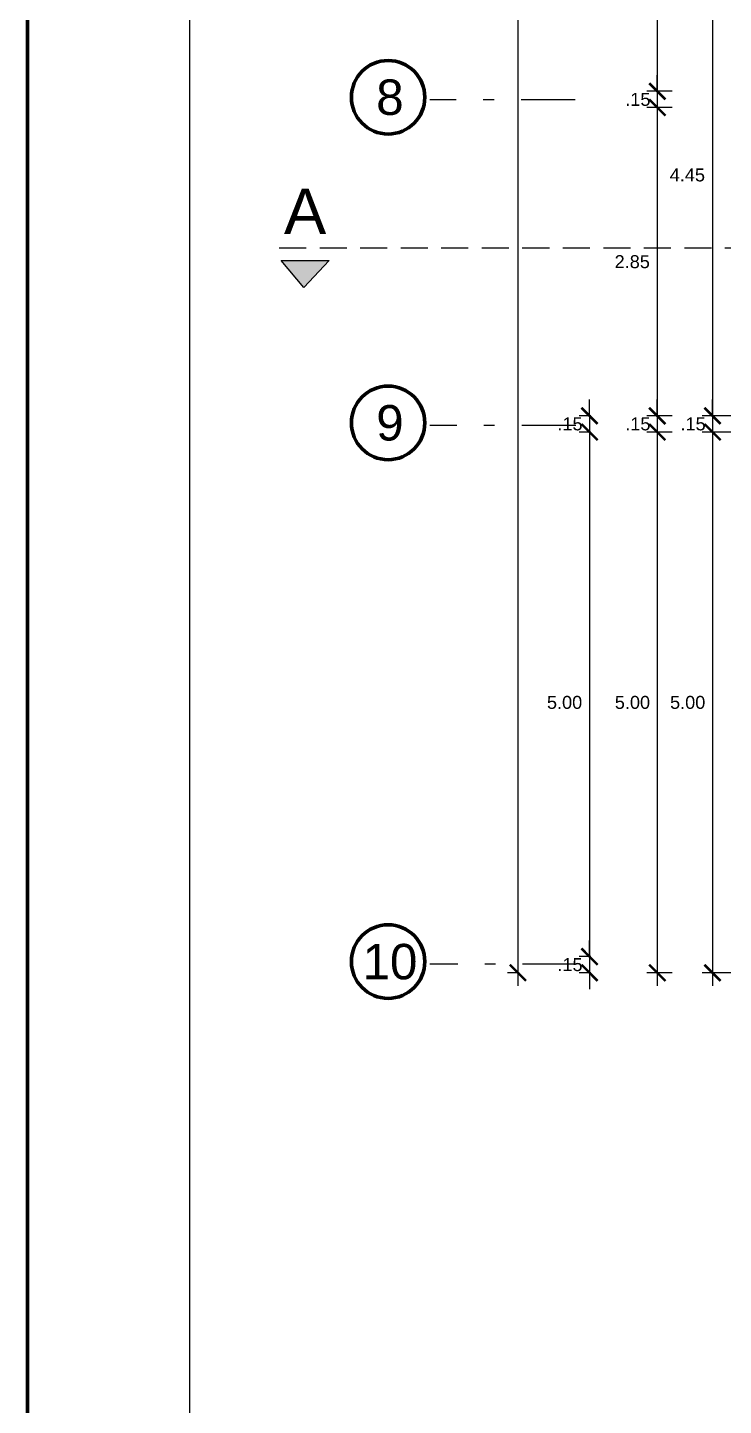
# Model space of a CAD drawing. Header units: millimetres. Extents: x 2204.1 to 2242.3, y 1175.1 to 1221.8.
# Drawn here: x 2204.07 to 2210.51, y 1185.49 to 1198.23 of the extents above; entities that cross this region are included whole.
import ezdxf
from ezdxf.enums import TextEntityAlignment as Align

# ---------------------------------------------------------------- set-up
doc = ezdxf.new("R2010")
doc.units = ezdxf.units.MM
doc.linetypes.add('DASHDOT', pattern=[1, 0.5, -0.25, 0, -0.25])
doc.linetypes.add('HIDDEN', pattern=[0.375, 0.25, -0.125])
for name, color, linetype in [('08', 5, 'Continuous'), ('CORTE', 8, 'Continuous'), ('MEMBRETE', 7, 'Continuous'), ('muros', 1, 'Continuous')]:
    doc.layers.add(name, color=color, linetype=linetype)
doc.styles.add('ROMAND', font='arial.ttf')
doc.styles.get("Standard").update_dxf_attribs({"font": 'arial.ttf'})
doc.dimstyles.new('ARVIM', dxfattribs={"dimscale": 0.12, "dimtxt": 1, "dimasz": 1.25, "dimexe": 0.8, "dimexo": 1, "dimtad": 2, "dimtih": 1, "dimtoh": 1, "dimzin": 4, "dimdsep": 46, "dimtxsty": 'ROMAND', "dimblk": 'ARCHTICK', "dimcen": 0, "dimdle": 1, "dimclrd": 1, "dimclre": 1, "dimclrt": 251, "dimadec": 0, "dimazin": 0, "dimtfac": 1, "dimtix": 1, "dimtmove": 0, "dimatfit": 3, "dimldrblk": 'ARCHTICK', "dimfxl": 1, "dimarcsym": 0})

# ---------------------------------------------------------------- blocks, each defined once
blk = doc.blocks.new('_ARCHTICK')
at = {"color": 0, "linetype": 'ByBlock', "const_width": 0.15}
blk.add_lwpolyline([(-0.5, -0.5), (0.5, 0.5)], dxfattribs=at)
blk = doc.blocks.new('*D26')
at = {"layer": 'DEFPOINTS', "color": 0, "transparency": 16777216}
for p in [(2208.737, 1214.488), (2208.605, 1189.488), (2208.737, 1189.488)]:
    blk.add_point(p, dxfattribs=at)
at = {"layer": 'muros', "color": 1, "lineweight": -2, "transparency": 16777216}
for p, q in [((2208.605, 1214.608), (2208.605, 1189.368)), ((2208.617, 1214.488), (2208.509, 1214.488)), ((2208.617, 1189.488), (2208.509, 1189.488))]:
    blk.add_line(p, q, dxfattribs=at)
at = {"layer": 'muros', "color": 1, "lineweight": -2, "transparency": 16777216, "xscale": 0.15, "yscale": 0.15, "zscale": 0.15}
for p, rotation in [((2208.605, 1214.488), 90), ((2208.605, 1189.488), 270)]:
    blk.add_blockref('_ARCHTICK', p, dxfattribs=dict(at, rotation=rotation))
at = {"layer": 'muros', "color": 251, "lineweight": 200, "transparency": 16777216, "insert": (2208.327, 1201.988), "char_height": 0.12, "attachment_point": 5, "style": 'ROMAND'}
blk.add_mtext('25.00', dxfattribs=at)
blk = doc.blocks.new('*D51')
at = {"layer": 'DEFPOINTS', "color": 0, "transparency": 16777216}
for p in [(2217.956, 1194.638), (2209.268, 1194.488), (2217.956, 1194.488)]:
    blk.add_point(p, dxfattribs=at)
at = {"layer": 'muros', "color": 1, "lineweight": -2, "transparency": 16777216}
for p, q in [((2209.268, 1194.638), (2209.268, 1194.788)), ((2209.28, 1194.638), (2209.172, 1194.638)), ((2209.268, 1194.638), (2209.268, 1194.488)), ((2209.28, 1194.488), (2209.172, 1194.488)), ((2209.268, 1194.488), (2209.268, 1194.338))]:
    blk.add_line(p, q, dxfattribs=at)
at = {"layer": 'muros', "color": 1, "lineweight": -2, "transparency": 16777216, "xscale": 0.15, "yscale": 0.15, "zscale": 0.15}
for p, rotation in [((2209.268, 1194.638), 270), ((2209.268, 1194.488), 90)]:
    blk.add_blockref('_ARCHTICK', p, dxfattribs=dict(at, rotation=rotation))
at = {"layer": 'muros', "color": 251, "lineweight": 200, "transparency": 16777216, "insert": (2209.087, 1194.563), "char_height": 0.12, "attachment_point": 5, "style": 'ROMAND'}
blk.add_mtext('.15', dxfattribs=at)
blk = doc.blocks.new('*D52')
at = {"layer": 'DEFPOINTS', "color": 0, "transparency": 16777216}
for p in [(2217.956, 1189.638), (2209.268, 1189.488), (2217.956, 1189.488)]:
    blk.add_point(p, dxfattribs=at)
at = {"layer": 'muros', "color": 1, "lineweight": -2, "transparency": 16777216}
for p, q in [((2209.268, 1189.638), (2209.268, 1189.788)), ((2209.28, 1189.638), (2209.172, 1189.638)), ((2209.268, 1189.638), (2209.268, 1189.488)), ((2209.28, 1189.488), (2209.172, 1189.488)), ((2209.268, 1189.488), (2209.268, 1189.338))]:
    blk.add_line(p, q, dxfattribs=at)
at = {"layer": 'muros', "color": 1, "lineweight": -2, "transparency": 16777216, "xscale": 0.15, "yscale": 0.15, "zscale": 0.15}
for p, rotation in [((2209.268, 1189.638), 270), ((2209.268, 1189.488), 90)]:
    blk.add_blockref('_ARCHTICK', p, dxfattribs=dict(at, rotation=rotation))
at = {"layer": 'muros', "color": 251, "lineweight": 200, "transparency": 16777216, "insert": (2209.087, 1189.563), "char_height": 0.12, "attachment_point": 5, "style": 'ROMAND'}
blk.add_mtext('.15', dxfattribs=at)
blk = doc.blocks.new('*D121')
at = {"layer": 'DEFPOINTS', "color": 0, "transparency": 16777216}
for p in [(2210.151, 1202.288), (2209.895, 1197.639), (2210.151, 1197.639)]:
    blk.add_point(p, dxfattribs=at)
at = {"layer": 'muros', "color": 1, "lineweight": -2, "transparency": 16777216}
for p, q in [((2209.895, 1202.408), (2209.895, 1197.519)), ((2210.031, 1202.288), (2209.799, 1202.288)), ((2210.031, 1197.639), (2209.799, 1197.639))]:
    blk.add_line(p, q, dxfattribs=at)
at = {"layer": 'muros', "color": 1, "lineweight": -2, "transparency": 16777216, "xscale": 0.15, "yscale": 0.15, "zscale": 0.15}
for p, rotation in [((2209.895, 1202.288), 90), ((2209.895, 1197.639), 270)]:
    blk.add_blockref('_ARCHTICK', p, dxfattribs=dict(at, rotation=rotation))
at = {"layer": 'muros', "color": 251, "lineweight": 200, "transparency": 16777216, "insert": (2209.662, 1199.963), "char_height": 0.12, "attachment_point": 5, "style": 'ROMAND'}
blk.add_mtext('4.65', dxfattribs=at)
blk = doc.blocks.new('*D122')
at = {"layer": 'DEFPOINTS', "color": 0, "transparency": 16777216}
for p in [(2210.46, 1197.639), (2209.895, 1197.489), (2210.46, 1197.489)]:
    blk.add_point(p, dxfattribs=at)
at = {"layer": 'muros', "color": 1, "lineweight": -2, "transparency": 16777216}
for p, q in [((2209.895, 1197.639), (2209.895, 1197.789)), ((2209.907, 1197.639), (2209.799, 1197.639)), ((2209.895, 1197.639), (2209.895, 1197.489)), ((2209.907, 1197.489), (2209.799, 1197.489)), ((2209.895, 1197.489), (2209.895, 1197.339))]:
    blk.add_line(p, q, dxfattribs=at)
at = {"layer": 'muros', "color": 1, "lineweight": -2, "transparency": 16777216, "xscale": 0.15, "yscale": 0.15, "zscale": 0.15}
for p, rotation in [((2209.895, 1197.639), 270), ((2209.895, 1197.489), 90)]:
    blk.add_blockref('_ARCHTICK', p, dxfattribs=dict(at, rotation=rotation))
at = {"layer": 'muros', "color": 251, "lineweight": 200, "transparency": 16777216, "insert": (2209.715, 1197.564), "char_height": 0.12, "attachment_point": 5, "style": 'ROMAND'}
blk.add_mtext('.15', dxfattribs=at)
blk = doc.blocks.new('*D123')
at = {"layer": 'DEFPOINTS', "color": 0, "transparency": 16777216}
for p in [(2210.151, 1197.489), (2209.895, 1194.637), (2210.151, 1194.637)]:
    blk.add_point(p, dxfattribs=at)
at = {"layer": 'muros', "color": 1, "lineweight": -2, "transparency": 16777216}
for p, q in [((2209.895, 1197.609), (2209.895, 1194.517)), ((2210.031, 1197.489), (2209.799, 1197.489)), ((2210.031, 1194.637), (2209.799, 1194.637))]:
    blk.add_line(p, q, dxfattribs=at)
at = {"layer": 'muros', "color": 1, "lineweight": -2, "transparency": 16777216, "xscale": 0.15, "yscale": 0.15, "zscale": 0.15}
for p, rotation in [((2209.895, 1197.489), 90), ((2209.895, 1194.637), 270)]:
    blk.add_blockref('_ARCHTICK', p, dxfattribs=dict(at, rotation=rotation))
at = {"layer": 'muros', "color": 251, "lineweight": 200, "transparency": 16777216, "insert": (2209.663, 1196.063), "char_height": 0.12, "attachment_point": 5, "style": 'ROMAND'}
blk.add_mtext('2.85', dxfattribs=at)
blk = doc.blocks.new('*D124')
at = {"layer": 'DEFPOINTS', "color": 0, "transparency": 16777216}
for p in [(2210.46, 1194.638), (2209.895, 1194.488), (2210.46, 1194.488)]:
    blk.add_point(p, dxfattribs=at)
at = {"layer": 'muros', "color": 1, "lineweight": -2, "transparency": 16777216}
for p, q in [((2209.895, 1194.638), (2209.895, 1194.788)), ((2209.907, 1194.638), (2209.799, 1194.638)), ((2209.895, 1194.638), (2209.895, 1194.488)), ((2209.907, 1194.488), (2209.799, 1194.488)), ((2209.895, 1194.488), (2209.895, 1194.338))]:
    blk.add_line(p, q, dxfattribs=at)
at = {"layer": 'muros', "color": 1, "lineweight": -2, "transparency": 16777216, "xscale": 0.15, "yscale": 0.15, "zscale": 0.15}
for p, rotation in [((2209.895, 1194.638), 270), ((2209.895, 1194.488), 90)]:
    blk.add_blockref('_ARCHTICK', p, dxfattribs=dict(at, rotation=rotation))
at = {"layer": 'muros', "color": 251, "lineweight": 200, "transparency": 16777216, "insert": (2209.715, 1194.563), "char_height": 0.12, "attachment_point": 5, "style": 'ROMAND'}
blk.add_mtext('.15', dxfattribs=at)
blk = doc.blocks.new('*D125')
at = {"layer": 'DEFPOINTS', "color": 0, "transparency": 16777216}
for p in [(2210.151, 1194.488), (2209.895, 1189.488), (2210.151, 1189.488)]:
    blk.add_point(p, dxfattribs=at)
at = {"layer": 'muros', "color": 1, "lineweight": -2, "transparency": 16777216}
for p, q in [((2209.895, 1194.608), (2209.895, 1189.368)), ((2210.031, 1194.488), (2209.799, 1194.488)), ((2210.031, 1189.488), (2209.799, 1189.488))]:
    blk.add_line(p, q, dxfattribs=at)
at = {"layer": 'muros', "color": 1, "lineweight": -2, "transparency": 16777216, "xscale": 0.15, "yscale": 0.15, "zscale": 0.15}
for p, rotation in [((2209.895, 1194.488), 90), ((2209.895, 1189.488), 270)]:
    blk.add_blockref('_ARCHTICK', p, dxfattribs=dict(at, rotation=rotation))
at = {"layer": 'muros', "color": 251, "lineweight": 200, "transparency": 16777216, "insert": (2209.665, 1191.988), "char_height": 0.12, "attachment_point": 5, "style": 'ROMAND'}
blk.add_mtext('5.00', dxfattribs=at)
blk = doc.blocks.new('*D137')
at = {"layer": 'DEFPOINTS', "color": 0, "transparency": 16777216}
for p in [(2210.31, 1194.488), (2209.268, 1189.488), (2210.31, 1189.488)]:
    blk.add_point(p, dxfattribs=at)
at = {"layer": 'muros', "color": 1, "lineweight": -2, "transparency": 16777216}
for p, q in [((2209.268, 1194.608), (2209.268, 1189.368)), ((2209.28, 1194.488), (2209.172, 1194.488)), ((2209.28, 1189.488), (2209.172, 1189.488))]:
    blk.add_line(p, q, dxfattribs=at)
at = {"layer": 'muros', "color": 1, "lineweight": -2, "transparency": 16777216, "xscale": 0.15, "yscale": 0.15, "zscale": 0.15}
for p, rotation in [((2209.268, 1194.488), 90), ((2209.268, 1189.488), 270)]:
    blk.add_blockref('_ARCHTICK', p, dxfattribs=dict(at, rotation=rotation))
at = {"layer": 'muros', "color": 251, "lineweight": 200, "transparency": 16777216, "insert": (2209.037, 1191.988), "char_height": 0.12, "attachment_point": 5, "style": 'ROMAND'}
blk.add_mtext('5.00', dxfattribs=at)
blk = doc.blocks.new('*D171')
at = {"layer": 'DEFPOINTS', "color": 0, "transparency": 16777216}
for p in [(2210.725, 1199.091), (2210.406, 1194.638), (2210.725, 1194.638)]:
    blk.add_point(p, dxfattribs=at)
at = {"layer": 'muros', "color": 1, "lineweight": -2, "transparency": 16777216}
for p, q in [((2210.406, 1199.211), (2210.406, 1194.518)), ((2210.605, 1199.091), (2210.31, 1199.091)), ((2210.605, 1194.638), (2210.31, 1194.638))]:
    blk.add_line(p, q, dxfattribs=at)
at = {"layer": 'muros', "color": 1, "lineweight": -2, "transparency": 16777216, "xscale": 0.15, "yscale": 0.15, "zscale": 0.15}
for p, rotation in [((2210.406, 1199.091), 90), ((2210.406, 1194.638), 270)]:
    blk.add_blockref('_ARCHTICK', p, dxfattribs=dict(at, rotation=rotation))
at = {"layer": 'muros', "color": 251, "lineweight": 200, "transparency": 16777216, "insert": (2210.173, 1196.865), "char_height": 0.12, "attachment_point": 5, "style": 'ROMAND'}
blk.add_mtext('4.45', dxfattribs=at)
blk = doc.blocks.new('*D172')
at = {"layer": 'DEFPOINTS', "color": 0, "transparency": 16777216}
for p in [(2210.845, 1194.638), (2210.406, 1194.488), (2210.845, 1194.488)]:
    blk.add_point(p, dxfattribs=at)
at = {"layer": 'muros', "color": 1, "lineweight": -2, "transparency": 16777216}
for p, q in [((2210.406, 1194.638), (2210.406, 1194.788)), ((2210.725, 1194.638), (2210.31, 1194.638)), ((2210.406, 1194.638), (2210.406, 1194.488)), ((2210.725, 1194.488), (2210.31, 1194.488)), ((2210.406, 1194.488), (2210.406, 1194.338))]:
    blk.add_line(p, q, dxfattribs=at)
at = {"layer": 'muros', "color": 1, "lineweight": -2, "transparency": 16777216, "xscale": 0.15, "yscale": 0.15, "zscale": 0.15}
for p, rotation in [((2210.406, 1194.638), 270), ((2210.406, 1194.488), 90)]:
    blk.add_blockref('_ARCHTICK', p, dxfattribs=dict(at, rotation=rotation))
at = {"layer": 'muros', "color": 251, "lineweight": 200, "transparency": 16777216, "insert": (2210.226, 1194.563), "char_height": 0.12, "attachment_point": 5, "style": 'ROMAND'}
blk.add_mtext('.15', dxfattribs=at)
blk = doc.blocks.new('*D376')
at = {"layer": 'DEFPOINTS', "color": 0, "transparency": 16777216}
for p in [(2210.845, 1194.488), (2210.406, 1189.488), (2210.845, 1189.488)]:
    blk.add_point(p, dxfattribs=at)
at = {"layer": 'muros', "color": 1, "lineweight": -2, "transparency": 16777216}
for p, q in [((2210.406, 1194.608), (2210.406, 1189.368)), ((2210.725, 1194.488), (2210.31, 1194.488)), ((2210.725, 1189.488), (2210.31, 1189.488))]:
    blk.add_line(p, q, dxfattribs=at)
at = {"layer": 'muros', "color": 1, "lineweight": -2, "transparency": 16777216, "xscale": 0.15, "yscale": 0.15, "zscale": 0.15}
for p, rotation in [((2210.406, 1194.488), 90), ((2210.406, 1189.488), 270)]:
    blk.add_blockref('_ARCHTICK', p, dxfattribs=dict(at, rotation=rotation))
at = {"layer": 'muros', "color": 251, "lineweight": 200, "transparency": 16777216, "insert": (2210.176, 1191.988), "char_height": 0.12, "attachment_point": 5, "style": 'ROMAND'}
blk.add_mtext('5.00', dxfattribs=at)
blk = doc.blocks.new('*D191')
at = {"layer": 'DEFPOINTS', "color": 0, "transparency": 16777216}
for p in [(2217.956, 1194.638), (2209.268, 1194.488), (2217.956, 1194.488)]:
    blk.add_point(p, dxfattribs=at)
at = {"layer": 'muros', "color": 1, "lineweight": -2, "transparency": 16777216}
for p, q in [((2209.268, 1194.638), (2209.268, 1194.788)), ((2209.28, 1194.638), (2209.172, 1194.638)), ((2209.268, 1194.638), (2209.268, 1194.488)), ((2209.28, 1194.488), (2209.172, 1194.488)), ((2209.268, 1194.488), (2209.268, 1194.338))]:
    blk.add_line(p, q, dxfattribs=at)
at = {"layer": 'muros', "color": 1, "lineweight": -2, "transparency": 16777216, "xscale": 0.15, "yscale": 0.15, "zscale": 0.15}
for p, rotation in [((2209.268, 1194.638), 270), ((2209.268, 1194.488), 90)]:
    blk.add_blockref('_ARCHTICK', p, dxfattribs=dict(at, rotation=rotation))
at = {"layer": 'muros', "color": 251, "lineweight": 200, "transparency": 16777216, "insert": (2209.087, 1194.563), "char_height": 0.12, "attachment_point": 5, "style": 'ROMAND'}
blk.add_mtext('.15', dxfattribs=at)

msp = doc.modelspace()

# ---------------------------------------------------------------- hatches: boundary and pattern name
msp.add_hatch(color=256).paths.add_polyline_path([(2206.86, 1196.075), (2206.413, 1196.075), (2206.623, 1195.824)])

# ---------------------------------------------------------------- linework, layer by layer
for p, q in [((2206.413, 1196.075), (2206.86, 1196.075)), ((2206.623, 1195.824), (2206.413, 1196.075)), ((2206.86, 1196.075), (2206.623, 1195.824))]:
    msp.add_line(p, q)
at = {"layer": '08', "color": 252, "linetype": 'HIDDEN'}
msp.add_line((2206.396, 1196.192), (2238.59, 1196.192), dxfattribs=at)
at = {"layer": 'CORTE', "color": 11, "linetype": 'DASHDOT'}
for points in [[(2209.135, 1197.561), (2207.791, 1197.561)], [(2209.14, 1194.549), (2207.791, 1194.549)], [(2209.148, 1189.568), (2207.791, 1189.568)]]:
    msp.add_lwpolyline(points, dxfattribs=at)
at = {"layer": 'MEMBRETE', "color": 4}
msp.add_line((2205.568, 1176.579), (2205.568, 1220.281), dxfattribs=at)
at = {"layer": 'muros', "color": 4, "lineweight": 200}
msp.add_line((2204.068, 1175.079), (2204.068, 1221.781), dxfattribs=at)
at = {"layer": 'muros', "lineweight": 200}
for centre in [(2207.404, 1197.584), (2207.404, 1194.573), (2207.404, 1189.592)]:
    msp.add_circle(centre, 0.34, dxfattribs=at)

# ---------------------------------------------------------------- texts
for s, height, p in [('8', 0.328, (2207.421, 1197.421)), ('A', 0.42, (2206.636, 1196.32)), ('9', 0.328, (2207.421, 1194.41)), ('10', 0.3276, (2207.421, 1189.428))]:
    msp.add_text(s, height=height).set_placement(p, align=Align.CENTER)

# ---------------------------------------------------------------- dimensions: what is measured, and where the dimension line sits
for base, p1, p2, picture, middle in [((2208.605, 1189.488), (2208.737, 1214.488), (2208.737, 1189.488), '*D26', (2208.327, 1201.988)), ((2209.895, 1197.489), (2210.46, 1197.639), (2210.46, 1197.489), '*D122', (2209.715, 1197.564)), ((2209.268, 1194.488), (2217.956, 1194.638), (2217.956, 1194.488), '*D51', (2209.087, 1194.563)), ((2209.268, 1194.488), (2217.956, 1194.638), (2217.956, 1194.488), '*D191', (2209.087, 1194.563)), ((2209.895, 1194.488), (2210.46, 1194.638), (2210.46, 1194.488), '*D124', (2209.715, 1194.563)), ((2209.268, 1189.488), (2210.31, 1194.488), (2210.31, 1189.488), '*D137', (2209.037, 1191.988)), ((2209.268, 1189.488), (2217.956, 1189.638), (2217.956, 1189.488), '*D52', (2209.087, 1189.563))]:
    dim = msp.add_linear_dim(base=base, p1=p1, p2=p2, angle=90, dimstyle='ARVIM', override={"dimfxl": 0.1, "dimfxlon": 1}, dxfattribs=at)
    dim.commit()
    dim.dimension.update_dxf_attribs({"geometry": picture, "text_midpoint": middle})
for base, p1, p2, picture, middle in [((2209.895, 1197.639), (2210.151, 1202.288), (2210.151, 1197.639), '*D121', (2209.662, 1199.963)), ((2210.406, 1194.638), (2210.725, 1199.091), (2210.725, 1194.638), '*D171', (2210.173, 1196.865)), ((2209.895, 1194.637), (2210.151, 1197.489), (2210.151, 1194.637), '*D123', (2209.663, 1196.063)), ((2210.406, 1194.488), (2210.845, 1194.638), (2210.845, 1194.488), '*D172', (2210.226, 1194.563)), ((2209.895, 1189.488), (2210.151, 1194.488), (2210.151, 1189.488), '*D125', (2209.665, 1191.988)), ((2210.406, 1189.488), (2210.845, 1194.488), (2210.845, 1189.488), '*D376', (2210.176, 1191.988))]:
    dim = msp.add_linear_dim(base=base, p1=p1, p2=p2, angle=90, dimstyle='ARVIM', dxfattribs=at)
    dim.commit()
    dim.dimension.update_dxf_attribs({"geometry": picture, "text_midpoint": middle})

doc.saveas('drawing.dxf')
